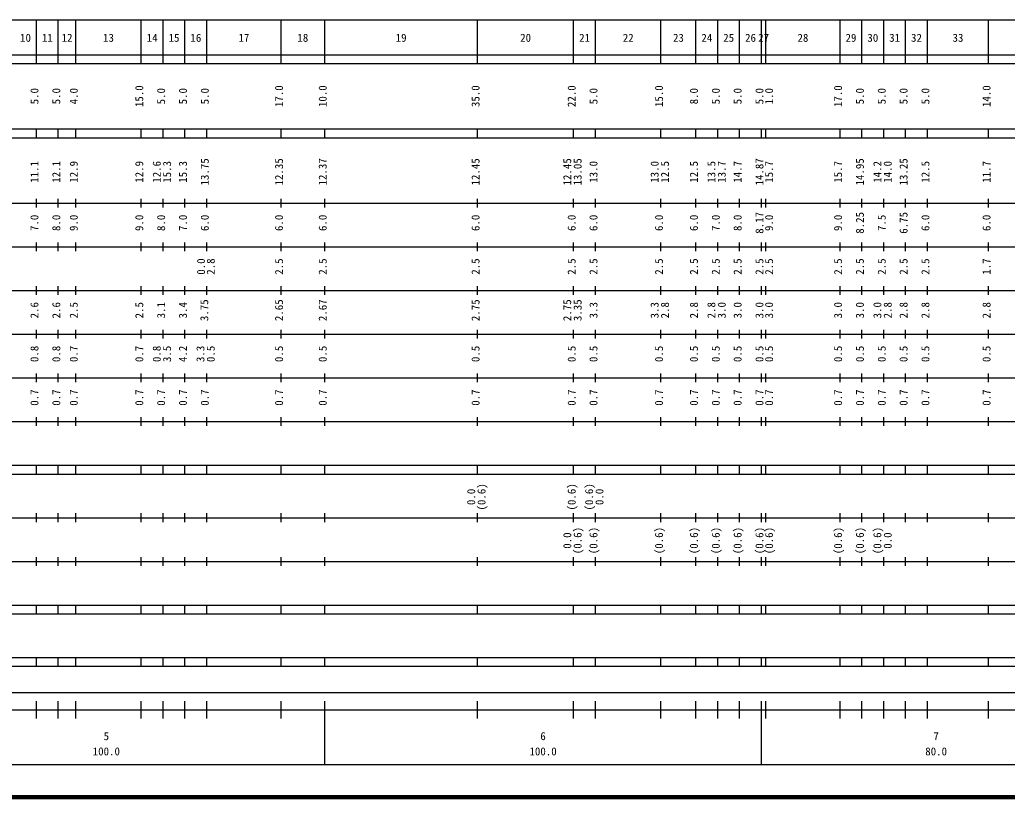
# Model space of a CAD drawing. Units: millimetres on the paper, enlarged 1000 times. Extents: x 40000 to 680000, y 20000 to 380000.
# Drawn here: x 298175 to 524282, y 20000 to 198000 of the extents above; entities that cross this region are included whole.
import ezdxf
from ezdxf.enums import TextEntityAlignment as Align

# ---------------------------------------------------------------- set-up
doc = ezdxf.new("R2010")
doc.units = ezdxf.units.MM
doc.header["$LTSCALE"] = 1000
doc.layers.add('M-TTL', color=2, linetype='Continuous', lineweight=140)
doc.layers.add('M-TTL-BAND', color=7, linetype='Continuous', lineweight=25)
doc.styles.add('ＭＳ ゴシック', font='')
doc.styles.get('ＭＳ ゴシック').set_extended_font_data('MS Gothic')

msp = doc.modelspace()

# ---------------------------------------------------------------- linework, layer by layer
at = {"layer": 'M-TTL'}
msp.add_line((40000, 20000), (680000, 20000), dxfattribs=at)
at = {"layer": 'M-TTL-BAND'}
for p, q in [((68000, 198000), (579000, 198000)), ((302000, 188000), (302000, 198000)), ((307000, 188000), (307000, 198000)), ((311000, 188000), (311000, 198000)), ((326000, 188000), (326000, 198000)), ((331000, 188000), (331000, 198000)), ((336000, 188000), (336000, 198000)), ((341000, 188000), (341000, 198000)), ((358000, 188000), (358000, 198000)), ((368000, 188000), (368000, 198000)), ((403000, 188000), (403000, 198000)), ((425000, 188000), (425000, 198000)), ((430000, 188000), (430000, 198000)), ((445000, 188000), (445000, 198000)), ((453000, 188000), (453000, 198000)), ((458000, 188000), (458000, 198000)), ((463000, 188000), (463000, 198000)), ((468000, 188000), (468000, 198000)), ((469000, 188000), (469000, 198000)), ((486000, 188000), (486000, 198000)), ((491000, 188000), (491000, 198000)), ((496000, 188000), (496000, 198000)), ((501000, 188000), (501000, 198000)), ((506000, 188000), (506000, 198000)), ((520000, 188000), (520000, 198000)), ((40000, 190000), (579000, 190000)), ((40000, 188000), (579000, 188000)), ((40000, 173000), (579000, 173000)), ((302000, 171000), (302000, 173000)), ((307000, 171000), (307000, 173000)), ((311000, 171000), (311000, 173000)), ((326000, 171000), (326000, 173000)), ((331000, 171000), (331000, 173000)), ((336000, 171000), (336000, 173000)), ((341000, 171000), (341000, 173000)), ((358000, 171000), (358000, 173000)), ((368000, 171000), (368000, 173000)), ((403000, 171000), (403000, 173000)), ((425000, 171000), (425000, 173000)), ((430000, 171000), (430000, 173000)), ((445000, 171000), (445000, 173000)), ((453000, 171000), (453000, 173000)), ((458000, 171000), (458000, 173000)), ((463000, 171000), (463000, 173000)), ((468000, 171000), (468000, 173000)), ((469000, 171000), (469000, 173000)), ((486000, 171000), (486000, 173000)), ((491000, 171000), (491000, 173000)), ((496000, 171000), (496000, 173000)), ((501000, 171000), (501000, 173000)), ((506000, 171000), (506000, 173000)), ((520000, 171000), (520000, 173000)), ((40000, 171000), (579000, 171000)), ((302000, 155000), (302000, 157000)), ((307000, 155000), (307000, 157000)), ((311000, 155000), (311000, 157000)), ((326000, 155000), (326000, 157000)), ((331000, 155000), (331000, 157000)), ((336000, 155000), (336000, 157000)), ((341000, 155000), (341000, 157000)), ((358000, 155000), (358000, 157000)), ((368000, 155000), (368000, 157000)), ((403000, 155000), (403000, 157000)), ((425000, 155000), (425000, 157000)), ((430000, 155000), (430000, 157000)), ((445000, 155000), (445000, 157000)), ((453000, 155000), (453000, 157000)), ((458000, 155000), (458000, 157000)), ((463000, 155000), (463000, 157000)), ((468000, 155000), (468000, 157000)), ((469000, 155000), (469000, 157000)), ((486000, 155000), (486000, 157000)), ((491000, 155000), (491000, 157000)), ((496000, 155000), (496000, 157000)), ((501000, 155000), (501000, 157000)), ((506000, 155000), (506000, 157000)), ((520000, 155000), (520000, 157000)), ((40000, 156000), (579000, 156000)), ((302000, 145000), (302000, 147000)), ((307000, 145000), (307000, 147000)), ((311000, 145000), (311000, 147000)), ((326000, 145000), (326000, 147000)), ((331000, 145000), (331000, 147000)), ((336000, 145000), (336000, 147000)), ((341000, 145000), (341000, 147000)), ((358000, 145000), (358000, 147000)), ((368000, 145000), (368000, 147000)), ((403000, 145000), (403000, 147000)), ((425000, 145000), (425000, 147000)), ((430000, 145000), (430000, 147000)), ((445000, 145000), (445000, 147000)), ((453000, 145000), (453000, 147000)), ((458000, 145000), (458000, 147000)), ((463000, 145000), (463000, 147000)), ((468000, 145000), (468000, 147000)), ((469000, 145000), (469000, 147000)), ((486000, 145000), (486000, 147000)), ((491000, 145000), (491000, 147000)), ((496000, 145000), (496000, 147000)), ((501000, 145000), (501000, 147000)), ((506000, 145000), (506000, 147000)), ((520000, 145000), (520000, 147000)), ((46000, 146000), (579000, 146000)), ((52000, 136000), (579000, 136000)), ((302000, 135000), (302000, 137000)), ((307000, 135000), (307000, 137000)), ((311000, 135000), (311000, 137000)), ((326000, 135000), (326000, 137000)), ((331000, 135000), (331000, 137000)), ((336000, 135000), (336000, 137000)), ((341000, 135000), (341000, 137000)), ((358000, 135000), (358000, 137000)), ((368000, 135000), (368000, 137000)), ((403000, 135000), (403000, 137000)), ((425000, 135000), (425000, 137000)), ((430000, 135000), (430000, 137000)), ((445000, 135000), (445000, 137000)), ((453000, 135000), (453000, 137000)), ((458000, 135000), (458000, 137000)), ((463000, 135000), (463000, 137000)), ((468000, 135000), (468000, 137000)), ((469000, 135000), (469000, 137000)), ((486000, 135000), (486000, 137000)), ((491000, 135000), (491000, 137000)), ((496000, 135000), (496000, 137000)), ((501000, 135000), (501000, 137000)), ((506000, 135000), (506000, 137000)), ((520000, 135000), (520000, 137000)), ((302000, 125000), (302000, 127000)), ((307000, 125000), (307000, 127000)), ((311000, 125000), (311000, 127000)), ((326000, 125000), (326000, 127000)), ((331000, 125000), (331000, 127000)), ((336000, 125000), (336000, 127000)), ((341000, 125000), (341000, 127000)), ((358000, 125000), (358000, 127000)), ((368000, 125000), (368000, 127000)), ((403000, 125000), (403000, 127000)), ((425000, 125000), (425000, 127000)), ((430000, 125000), (430000, 127000)), ((445000, 125000), (445000, 127000)), ((453000, 125000), (453000, 127000)), ((458000, 125000), (458000, 127000)), ((463000, 125000), (463000, 127000)), ((468000, 125000), (468000, 127000)), ((469000, 125000), (469000, 127000)), ((486000, 125000), (486000, 127000)), ((491000, 125000), (491000, 127000)), ((496000, 125000), (496000, 127000)), ((501000, 125000), (501000, 127000)), ((506000, 125000), (506000, 127000)), ((520000, 125000), (520000, 127000)), ((46000, 126000), (579000, 126000)), ((52000, 116000), (579000, 116000)), ((302000, 115000), (302000, 117000)), ((307000, 115000), (307000, 117000)), ((311000, 115000), (311000, 117000)), ((326000, 115000), (326000, 117000)), ((331000, 115000), (331000, 117000)), ((336000, 115000), (336000, 117000)), ((341000, 115000), (341000, 117000)), ((358000, 115000), (358000, 117000)), ((368000, 115000), (368000, 117000)), ((403000, 115000), (403000, 117000)), ((425000, 115000), (425000, 117000)), ((430000, 115000), (430000, 117000)), ((445000, 115000), (445000, 117000)), ((453000, 115000), (453000, 117000)), ((458000, 115000), (458000, 117000)), ((463000, 115000), (463000, 117000)), ((468000, 115000), (468000, 117000)), ((469000, 115000), (469000, 117000)), ((486000, 115000), (486000, 117000)), ((491000, 115000), (491000, 117000)), ((496000, 115000), (496000, 117000)), ((501000, 115000), (501000, 117000)), ((506000, 115000), (506000, 117000)), ((520000, 115000), (520000, 117000)), ((302000, 105000), (302000, 107000)), ((307000, 105000), (307000, 107000)), ((311000, 105000), (311000, 107000)), ((326000, 105000), (326000, 107000)), ((331000, 105000), (331000, 107000)), ((336000, 105000), (336000, 107000)), ((341000, 105000), (341000, 107000)), ((358000, 105000), (358000, 107000)), ((368000, 105000), (368000, 107000)), ((403000, 105000), (403000, 107000)), ((425000, 105000), (425000, 107000)), ((430000, 105000), (430000, 107000)), ((445000, 105000), (445000, 107000)), ((453000, 105000), (453000, 107000)), ((458000, 105000), (458000, 107000)), ((463000, 105000), (463000, 107000)), ((468000, 105000), (468000, 107000)), ((469000, 105000), (469000, 107000)), ((486000, 105000), (486000, 107000)), ((491000, 105000), (491000, 107000)), ((496000, 105000), (496000, 107000)), ((501000, 105000), (501000, 107000)), ((506000, 105000), (506000, 107000)), ((520000, 105000), (520000, 107000)), ((46000, 106000), (579000, 106000)), ((40000, 96000), (579000, 96000)), ((302000, 94000), (302000, 96000)), ((307000, 94000), (307000, 96000)), ((311000, 94000), (311000, 96000)), ((326000, 94000), (326000, 96000)), ((331000, 94000), (331000, 96000)), ((336000, 94000), (336000, 96000)), ((341000, 94000), (341000, 96000)), ((358000, 94000), (358000, 96000)), ((368000, 94000), (368000, 96000)), ((403000, 94000), (403000, 96000)), ((425000, 94000), (425000, 96000)), ((430000, 94000), (430000, 96000)), ((445000, 94000), (445000, 96000)), ((453000, 94000), (453000, 96000)), ((458000, 94000), (458000, 96000)), ((463000, 94000), (463000, 96000)), ((468000, 94000), (468000, 96000)), ((469000, 94000), (469000, 96000)), ((486000, 94000), (486000, 96000)), ((491000, 94000), (491000, 96000)), ((496000, 94000), (496000, 96000)), ((501000, 94000), (501000, 96000)), ((506000, 94000), (506000, 96000)), ((520000, 94000), (520000, 96000)), ((40000, 94000), (579000, 94000)), ((49000, 84000), (579000, 84000)), ((302000, 83000), (302000, 85000)), ((307000, 83000), (307000, 85000)), ((311000, 83000), (311000, 85000)), ((326000, 83000), (326000, 85000)), ((331000, 83000), (331000, 85000)), ((336000, 83000), (336000, 85000)), ((341000, 83000), (341000, 85000)), ((358000, 83000), (358000, 85000)), ((368000, 83000), (368000, 85000)), ((403000, 83000), (403000, 85000)), ((425000, 83000), (425000, 85000)), ((430000, 83000), (430000, 85000)), ((445000, 83000), (445000, 85000)), ((453000, 83000), (453000, 85000)), ((458000, 83000), (458000, 85000)), ((463000, 83000), (463000, 85000)), ((468000, 83000), (468000, 85000)), ((469000, 83000), (469000, 85000)), ((486000, 83000), (486000, 85000)), ((491000, 83000), (491000, 85000)), ((496000, 83000), (496000, 85000)), ((501000, 83000), (501000, 85000)), ((506000, 83000), (506000, 85000)), ((520000, 83000), (520000, 85000)), ((302000, 73000), (302000, 75000)), ((307000, 73000), (307000, 75000)), ((311000, 73000), (311000, 75000)), ((326000, 73000), (326000, 75000)), ((331000, 73000), (331000, 75000)), ((336000, 73000), (336000, 75000)), ((341000, 73000), (341000, 75000)), ((358000, 73000), (358000, 75000)), ((368000, 73000), (368000, 75000)), ((403000, 73000), (403000, 75000)), ((425000, 73000), (425000, 75000)), ((430000, 73000), (430000, 75000)), ((445000, 73000), (445000, 75000)), ((453000, 73000), (453000, 75000)), ((458000, 73000), (458000, 75000)), ((463000, 73000), (463000, 75000)), ((468000, 73000), (468000, 75000)), ((469000, 73000), (469000, 75000)), ((486000, 73000), (486000, 75000)), ((491000, 73000), (491000, 75000)), ((496000, 73000), (496000, 75000)), ((501000, 73000), (501000, 75000)), ((506000, 73000), (506000, 75000)), ((520000, 73000), (520000, 75000)), ((40000, 74000), (579000, 74000)), ((40000, 64000), (579000, 64000)), ((302000, 62000), (302000, 64000)), ((307000, 62000), (307000, 64000)), ((311000, 62000), (311000, 64000)), ((326000, 62000), (326000, 64000)), ((331000, 62000), (331000, 64000)), ((336000, 62000), (336000, 64000)), ((341000, 62000), (341000, 64000)), ((358000, 62000), (358000, 64000)), ((368000, 62000), (368000, 64000)), ((403000, 62000), (403000, 64000)), ((425000, 62000), (425000, 64000)), ((430000, 62000), (430000, 64000)), ((445000, 62000), (445000, 64000)), ((453000, 62000), (453000, 64000)), ((458000, 62000), (458000, 64000)), ((463000, 62000), (463000, 64000)), ((468000, 62000), (468000, 64000)), ((469000, 62000), (469000, 64000)), ((486000, 62000), (486000, 64000)), ((491000, 62000), (491000, 64000)), ((496000, 62000), (496000, 64000)), ((501000, 62000), (501000, 64000)), ((506000, 62000), (506000, 64000)), ((520000, 62000), (520000, 64000)), ((40000, 62000), (579000, 62000)), ((40000, 52000), (579000, 52000)), ((40000, 50000), (579000, 50000)), ((302000, 50000), (302000, 52000)), ((307000, 50000), (307000, 52000)), ((311000, 50000), (311000, 52000)), ((326000, 50000), (326000, 52000)), ((331000, 50000), (331000, 52000)), ((336000, 50000), (336000, 52000)), ((341000, 50000), (341000, 52000)), ((358000, 50000), (358000, 52000)), ((368000, 50000), (368000, 52000)), ((403000, 50000), (403000, 52000)), ((425000, 50000), (425000, 52000)), ((430000, 50000), (430000, 52000)), ((445000, 50000), (445000, 52000)), ((453000, 50000), (453000, 52000)), ((458000, 50000), (458000, 52000)), ((463000, 50000), (463000, 52000)), ((468000, 50000), (468000, 52000)), ((469000, 50000), (469000, 52000)), ((486000, 50000), (486000, 52000)), ((491000, 50000), (491000, 52000)), ((496000, 50000), (496000, 52000)), ((501000, 50000), (501000, 52000)), ((506000, 50000), (506000, 52000)), ((520000, 50000), (520000, 52000)), ((71000, 44000), (565000, 44000)), ((302000, 38000), (302000, 42000)), ((307000, 38000), (307000, 42000)), ((311000, 38000), (311000, 42000)), ((326000, 38000), (326000, 42000)), ((331000, 38000), (331000, 42000)), ((336000, 38000), (336000, 42000)), ((341000, 38000), (341000, 42000)), ((358000, 38000), (358000, 42000)), ((368000, 27500), (368000, 42000)), ((403000, 38000), (403000, 42000)), ((425000, 38000), (425000, 42000)), ((430000, 38000), (430000, 42000)), ((445000, 38000), (445000, 42000)), ((453000, 38000), (453000, 42000)), ((458000, 38000), (458000, 42000)), ((463000, 38000), (463000, 42000)), ((468000, 27500), (468000, 42000)), ((469000, 38000), (469000, 42000)), ((486000, 38000), (486000, 42000)), ((491000, 38000), (491000, 42000)), ((496000, 38000), (496000, 42000)), ((501000, 38000), (501000, 42000)), ((506000, 38000), (506000, 42000)), ((520000, 38000), (520000, 42000)), ((40000, 40000), (579000, 40000)), ((68000, 27500), (579000, 27500))]:
    msp.add_line(p, q, dxfattribs=at)

# ---------------------------------------------------------------- texts
at = {"layer": 'M-TTL-BAND', "style": 'ＭＳ ゴシック'}
for s, p in [('10', (299500, 192405)), ('11', (304500, 192405)), ('12', (309000, 192405)), ('13', (318500, 192405)), ('14', (328500, 192405)), ('15', (333500, 192405)), ('16', (338500, 192405)), ('17', (349500, 192405)), ('18', (363000, 192405)), ('19', (385500, 192405)), ('20', (414000, 192405)), ('21', (427500, 192405)), ('22', (437500, 192405)), ('23', (449000, 192405)), ('24', (455500, 192405)), ('25', (460500, 192405)), ('26', (465500, 192405)), ('27', (468500, 192405)), ('28', (477500, 192405)), ('29', (488500, 192405)), ('30', (493500, 192405)), ('31', (498500, 192405)), ('32', (503500, 192405)), ('33', (513000, 192405)), ('5', (318000, 32523)), ('6', (418000, 32523)), ('7', (508000, 32523)), ('100.0', (318000, 29033)), ('100.0', (418000, 29033)), ('80.0', (508000, 29033))]:
    msp.add_text(s, height=1833, dxfattribs=at).set_placement(p, align=Align.BOTTOM_CENTER)
for s, p in [('5.0', (303000, 180500)), ('5.0', (308000, 180500)), ('4.0', (312000, 180500)), ('15.0', (327000, 180500)), ('5.0', (332000, 180500)), ('5.0', (337000, 180500)), ('5.0', (342000, 180500)), ('17.0', (359000, 180500)), ('10.0', (369000, 180500)), ('35.0', (404000, 180500)), ('22.0', (426000, 180500)), ('5.0', (431000, 180500)), ('15.0', (446000, 180500)), ('8.0', (454000, 180500)), ('5.0', (459000, 180500)), ('5.0', (464000, 180500)), ('5.0', (469000, 180500)), ('1.0', (471206, 180500)), ('17.0', (487000, 180500)), ('5.0', (492000, 180500)), ('5.0', (497000, 180500)), ('5.0', (502000, 180500)), ('5.0', (507000, 180500)), ('14.0', (521000, 180500)), ('11.1', (303000, 163174)), ('12.1', (308000, 163174)), ('12.9', (312000, 163174)), ('12.9', (327000, 163174)), ('12.6', (331000, 163174)), ('15.3', (333370, 163174)), ('15.3', (337000, 163174)), ('13.75', (342000, 163174)), ('12.35', (359000, 163174)), ('12.37', (369000, 163174)), ('12.45', (404000, 163174)), ('12.45', (425000, 163174)), ('13.05', (427370, 163174)), ('13.0', (431000, 163174)), ('13.0', (445000, 163174)), ('12.5', (447370, 163174)), ('12.5', (454000, 163174)), ('13.5', (458000, 163174)), ('13.7', (460370, 163174)), ('14.7', (464000, 163174)), ('14.87', (469000, 163174)), ('15.7', (471206, 163174)), ('15.7', (487000, 163174)), ('14.95', (492000, 163174)), ('14.2', (496000, 163174)), ('14.0', (498370, 163174)), ('13.25', (502000, 163174)), ('12.5', (507000, 163174)), ('11.7', (521000, 163174)), ('8.17', (469000, 151500)), ('8.25', (492000, 151500)), ('6.75', (502000, 151500)), ('7.0', (303000, 151500)), ('8.0', (308000, 151500)), ('9.0', (312000, 151500)), ('9.0', (327000, 151500)), ('8.0', (332000, 151500)), ('7.0', (337000, 151500)), ('6.0', (342000, 151500)), ('6.0', (359000, 151500)), ('6.0', (369000, 151500)), ('6.0', (404000, 151500)), ('6.0', (426000, 151500)), ('6.0', (431000, 151500)), ('6.0', (446000, 151500)), ('6.0', (454000, 151500)), ('7.0', (459000, 151500)), ('8.0', (464000, 151500)), ('9.0', (471206, 151500)), ('9.0', (487000, 151500)), ('7.5', (497000, 151500)), ('6.0', (507000, 151500)), ('6.0', (521000, 151500)), ('0.0', (341144, 141500)), ('2.8', (343370, 141500)), ('2.5', (359000, 141500)), ('2.5', (369000, 141500)), ('2.5', (404000, 141500)), ('2.5', (426000, 141500)), ('2.5', (431000, 141500)), ('2.5', (446000, 141500)), ('2.5', (454000, 141500)), ('2.5', (459000, 141500)), ('2.5', (464000, 141500)), ('2.5', (469000, 141500)), ('2.5', (471206, 141500)), ('2.5', (487000, 141500)), ('2.5', (492000, 141500)), ('2.5', (497000, 141500)), ('2.5', (502000, 141500)), ('2.5', (507000, 141500)), ('1.7', (521000, 141500)), ('3.75', (341894, 131500)), ('2.65', (359000, 131500)), ('2.67', (369000, 131500)), ('2.75', (404000, 131500)), ('2.75', (425000, 131500)), ('3.35', (427370, 131500)), ('2.6', (303000, 131500)), ('2.6', (308000, 131500)), ('2.5', (312000, 131500)), ('2.5', (327000, 131500)), ('3.1', (332000, 131500)), ('3.4', (337000, 131500)), ('3.3', (431000, 131500)), ('3.3', (445000, 131500)), ('2.8', (447370, 131500)), ('2.8', (454000, 131500)), ('2.8', (458000, 131500)), ('3.0', (460370, 131500)), ('3.0', (464000, 131500)), ('3.0', (469000, 131500)), ('3.0', (471206, 131500)), ('3.0', (487000, 131500)), ('3.0', (492000, 131500)), ('3.0', (496000, 131500)), ('2.8', (498370, 131500)), ('2.8', (502000, 131500)), ('2.8', (507000, 131500)), ('2.8', (521000, 131500)), ('0.8', (303000, 121500)), ('0.8', (308000, 121500)), ('0.7', (312000, 121500)), ('0.7', (327000, 121500)), ('0.8', (331000, 121500)), ('3.5', (333370, 121500)), ('4.2', (337000, 121500)), ('3.3', (341000, 121500)), ('0.5', (343370, 121500)), ('0.5', (359000, 121500)), ('0.5', (369000, 121500)), ('0.5', (404000, 121500)), ('0.5', (426000, 121500)), ('0.5', (431000, 121500)), ('0.5', (446000, 121500)), ('0.5', (454000, 121500)), ('0.5', (459000, 121500)), ('0.5', (464000, 121500)), ('0.5', (469000, 121500)), ('0.5', (471206, 121500)), ('0.5', (487000, 121500)), ('0.5', (492000, 121500)), ('0.5', (497000, 121500)), ('0.5', (502000, 121500)), ('0.5', (507000, 121500)), ('0.5', (521000, 121500)), ('0.7', (303000, 111500)), ('0.7', (308000, 111500)), ('0.7', (312000, 111500)), ('0.7', (327000, 111500)), ('0.7', (332000, 111500)), ('0.7', (337000, 111500)), ('0.7', (342000, 111500)), ('0.7', (359000, 111500)), ('0.7', (369000, 111500)), ('0.7', (404000, 111500)), ('0.7', (426000, 111500)), ('0.7', (431000, 111500)), ('0.7', (446000, 111500)), ('0.7', (454000, 111500)), ('0.7', (459000, 111500)), ('0.7', (464000, 111500)), ('0.7', (469000, 111500)), ('0.7', (471206, 111500)), ('0.7', (487000, 111500)), ('0.7', (492000, 111500)), ('0.7', (497000, 111500)), ('0.7', (502000, 111500)), ('0.7', (507000, 111500)), ('0.7', (521000, 111500)), ('0.0', (403000, 88764)), ('(0.6)', (405370, 88764)), ('(0.6)', (426000, 88764)), ('(0.6)', (430000, 88764)), ('0.0', (432370, 88764)), ('(0.6)', (427370, 78764)), ('(0.6)', (431000, 78764)), ('(0.6)', (446000, 78764)), ('(0.6)', (454000, 78764)), ('(0.6)', (459000, 78764)), ('(0.6)', (464000, 78764)), ('(0.6)', (469000, 78764)), ('(0.6)', (471206, 78764)), ('(0.6)', (487000, 78764)), ('(0.6)', (492000, 78764)), ('(0.6)', (496000, 78764)), ('0.0', (425000, 78764)), ('0.0', (498370, 78764))]:
    msp.add_text(s, height=1833, rotation=90, dxfattribs=at).set_placement(p, align=Align.BOTTOM_CENTER)

doc.saveas('drawing.dxf')
